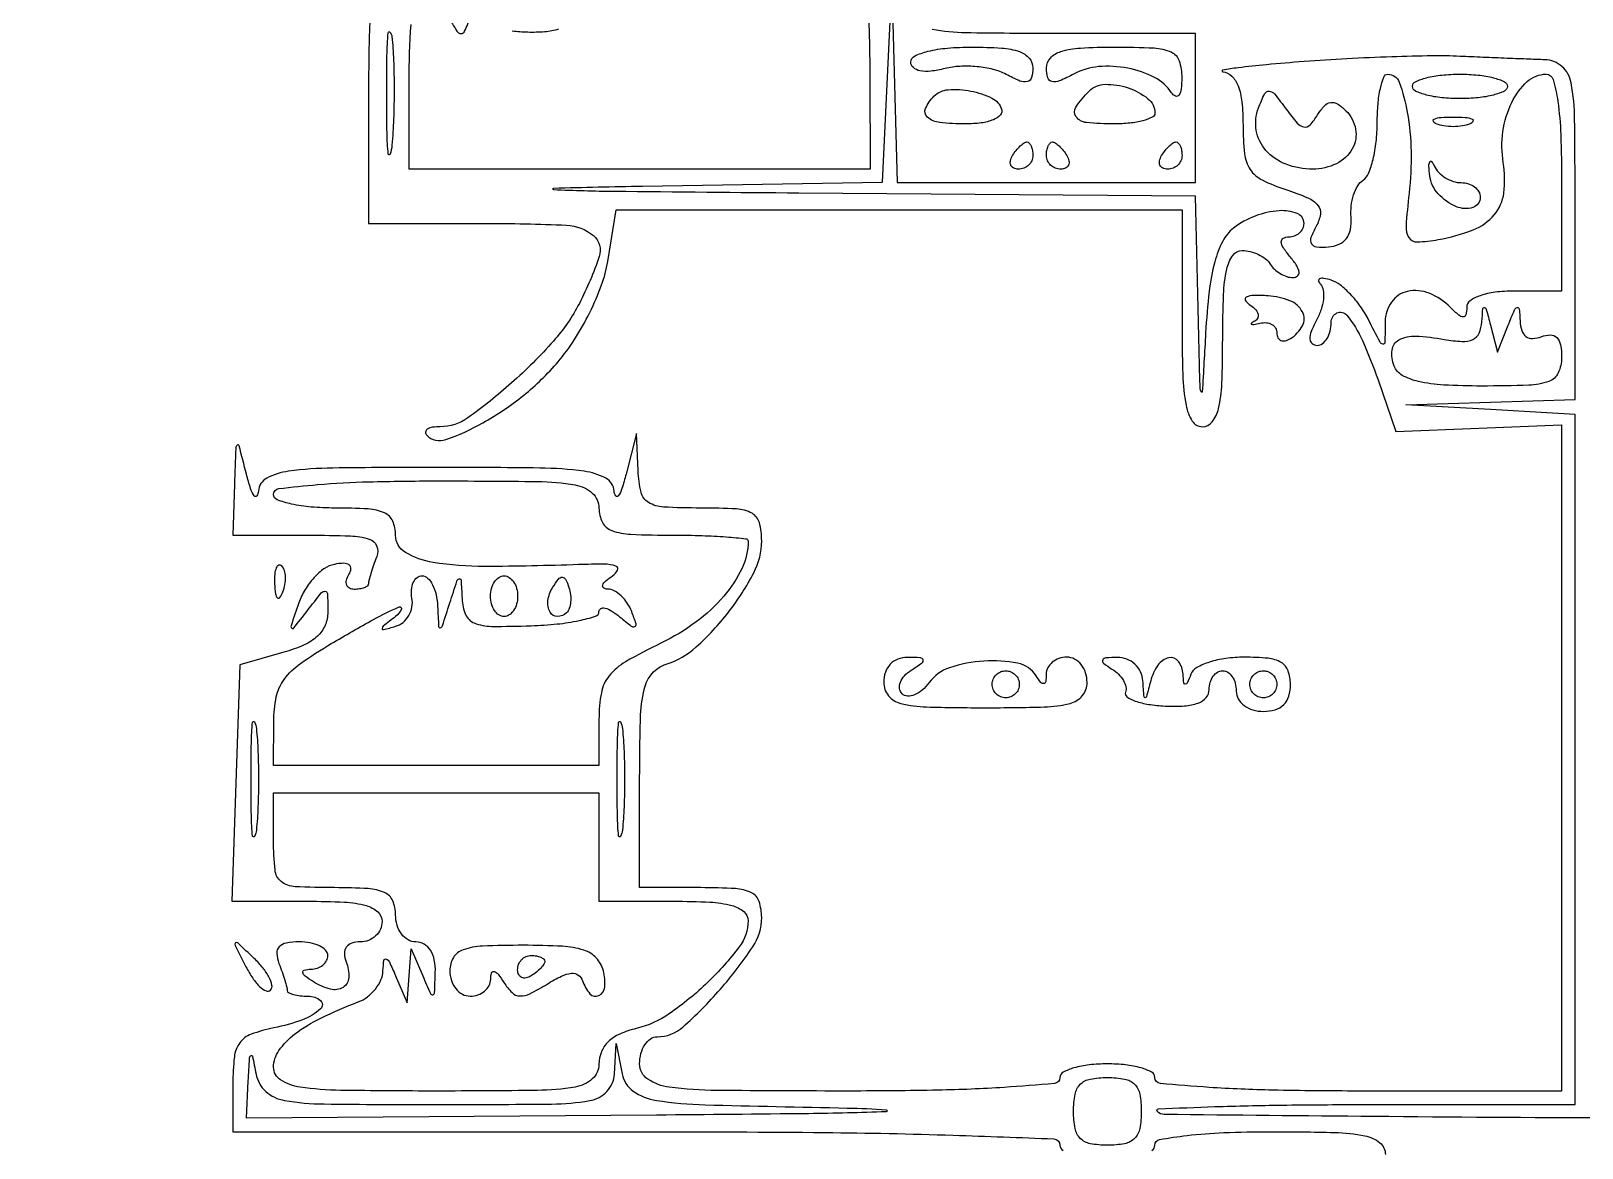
# Model space of a CAD drawing. Extents: x 23 to 255, y 40 to 184.
# Drawn here: x 148.31 to 157.99, y 134.16 to 141.13 of the extents above; entities that cross this region are included whole.
import ezdxf

# ---------------------------------------------------------------- set-up
doc = ezdxf.new("R2010")
doc.units = 0
doc.header["$MEASUREMENT"] = 0

msp = doc.modelspace()

# ---------------------------------------------------------------- linework, layer by layer
for points in [[(207.919475, 175.632891, 0.000007), (191.762556, 175.634099, 0.00002), (173.0434, 175.634494, 0.000013), (151.49745, 175.633531), (95.9364, 175.6296)], [(150.443592, 141.307217, 0.036894), (150.423524, 141.100461, 0.005751), (150.4188, 140.6898), (150.4188, 139.9284), (151.1379, 139.9284, -0.011169), (151.654936, 139.916849, -0.164505), (151.822039, 139.851888, -0.310009), (151.858708, 139.720778, -0.037202), (151.734422, 139.429157, -0.062394), (151.572358, 139.193221, -0.029621), (151.311118, 138.932151, -0.026174), (151.038128, 138.71431, -0.156554), (150.867056, 138.6594, 0.037268), (150.817632, 138.655711, 0.104808), (150.785325, 138.643629, 0.242062), (150.774958, 138.6259, 0.213014), (150.782687, 138.605713, 0.288404), (150.900888, 138.578805, 0.043245), (151.133139, 138.683687, 0.042405), (151.387398, 138.855913, 0.04597), (151.601559, 139.064413, 0.035616), (151.704914, 139.204479, 0.026104), (151.79962, 139.372876, 0.02656), (151.873241, 139.543657, 0.048874), (151.911564, 139.689931), (151.963225, 140.013), (153.729013, 140.013), (155.4948, 140.013), (155.4948, 139.3362, 0.006994), (155.49976, 138.9816, 0.039364), (155.519916, 138.79335, 0.093584), (155.55851, 138.694423, 0.258593), (155.6217, 138.6594, 0.232029), (155.683437, 138.68968, 0.108427), (155.722569, 138.7722, 0.047315), (155.743301, 138.928057, 0.00942), (155.7486, 139.2093, -0.009769), (155.753976, 139.48443, -0.044801), (155.774439, 139.642646, -0.097174), (155.81196, 139.728527, -0.246083), (155.870507, 139.7592, -0.061875), (155.921017, 139.752925, -0.051278), (155.971963, 139.734349, -0.053305), (156.015738, 139.706988, -0.08825), (156.0447, 139.6746, 0.067923), (156.071368, 139.642237, 0.052403), (156.108054, 139.614851, 0.053435), (156.148667, 139.596237, 0.080924), (156.186952, 139.59, 0.167546), (156.215694, 139.599909, 0.26259), (156.225455, 139.623442, 0.113412), (156.211264, 139.662775, 0.030163), (156.1716, 139.7169, -0.024942), (156.127802, 139.775377, -0.128583), (156.114531, 139.813229, -0.300026), (156.126578, 139.835201, -0.122183), (156.161241, 139.8438, 0.087854), (156.197498, 139.85022, 0.094595), (156.228306, 139.868651, 0.100072), (156.248914, 139.896127, 0.111474), (156.2562, 139.9284, 0.311614), (156.213572, 139.990158, 0.108029), (156.100713, 140.006899, 0.074934), (155.952053, 139.974038, 0.070796), (155.816478, 139.898471, 0.113575), (155.748779, 139.817236, 0.052069), (155.699331, 139.687657, 0.036651), (155.664349, 139.503001, 0.014517), (155.642429, 139.245511, -0.000582), (155.621427, 138.877838, -0.837609), (155.613995, 138.876956, -0.067579), (155.60718, 138.919348, -0.000273), (155.595701, 139.39965), (155.5794, 140.0976), (153.10485, 140.116669, -0.000523), (151.953613, 140.126744, -0.008868), (151.574403, 140.137187, -0.9637), (151.574496, 140.148315, -0.002967), (152.128283, 140.160906), (153.626266, 140.186074), (153.655423, 140.797487), (153.68458, 141.4089), (153.70139, 140.79555), (153.7182, 140.1822), (154.6488, 140.1822), (155.5794, 140.1822), (155.5794, 140.6475), (155.5794, 141.1128), (154.6911, 141.1128, -0.003629), (154.146162, 141.116755, -0.043015), (153.936055, 141.13794, -0.152757)], [(153.540033, 141.203726, -0.008148), (153.547169, 140.83785), (153.549, 140.2668), (152.1108, 140.2668), (150.6726, 140.2668), (150.6726, 140.8167, -0.016562), (150.684265, 141.168753, -0.120396)], [(150.916507, 141.21855, 0.010895), (150.970646, 141.126852, 0.259519), (150.995897, 141.1128, 0.295615), (151.01883, 141.127657, 0.013333), (151.056662, 141.21855, -0.085351)], [(151.314873, 141.12873, 0.013336), (151.41285, 141.122614, 0.030894), (151.518192, 141.125363, 0.048675), (151.607033, 141.142001, 0.063232)], [(158.154571, 134.345687, -0.001508), (156.693283, 134.354832, -0.00013), (155.384427, 134.36731, -0.196368), (155.341435, 134.385365, -0.653398), (155.348395, 134.403197, -0.001701), (155.699671, 134.416465, -0.00547), (156.117555, 134.42625, -0.003118), (156.6228, 134.4294), (157.9482, 134.4294), (157.9482, 136.582663), (157.9482, 138.735926), (157.41945, 138.765962), (156.8907, 138.795999), (157.41945, 138.812299), (157.9482, 138.8286), (157.9482, 139.8861, 0.002546), (157.944689, 140.575557, 0.041766), (157.923128, 140.805068, 0.169979), (157.865653, 140.906889, 0.174232), (157.75785, 140.949344, -0.001814), (157.66177, 140.952592, -0.000639), (157.52401, 140.957926, -0.000634), (157.372614, 140.964175, -0.000744), (157.2291, 140.970494, 0.014844), (157.056376, 140.973225, 0.004957), (156.803721, 140.967213, 0.004928), (156.523938, 140.955018, 0.005604), (156.2562, 140.937691, 0.003631), (156.021009, 140.918103, 0.008473), (155.845361, 140.899183, 0.016682), (155.74826, 140.883751, 0.85585), (155.7486, 140.874297, -0.165677), (155.804928, 140.847263, -0.107809), (155.844856, 140.786342, -0.066764), (155.868375, 140.686811, -0.024683), (155.8755, 140.542578, 0.026509), (155.885054, 140.36251, 0.120484), (155.920387, 140.264444, 0.133069), (155.995021, 140.198909, 0.035201), (156.143385, 140.138681, -0.021751), (156.280083, 140.087424, -0.119793), (156.342706, 140.040731, -0.213794), (156.358089, 139.985239, -0.090087), (156.332418, 139.910417, 0.035196), (156.299002, 139.839407, 0.229611), (156.302139, 139.801192, 0.243695), (156.333696, 139.781434, 0.03915), (156.408704, 139.781203, 0.085108), (156.474426, 139.797635, 0.126958), (156.520724, 139.834117, 0.117367), (156.545868, 139.890845, 0.066254), (156.549741, 139.966395, -0.048958), (156.550925, 140.037047, -0.049405), (156.565838, 140.105897, -0.054099), (156.591352, 140.163008, -0.116887), (156.624341, 140.19765, 0.153823), (156.658629, 140.23933, 0.035338), (156.686985, 140.32709, 0.033307), (156.706525, 140.437427, 0.027179), (156.71304, 140.5572, -0.02063), (156.717815, 140.672875, -0.033264), (156.732448, 140.770346, -0.036147), (156.753428, 140.841228, -0.312286), (156.779108, 140.859, -0.316618), (156.850193, 140.808972, -0.041977), (156.900248, 140.621084, -0.039461), (156.924274, 140.37565, -0.033438), (156.911727, 140.115269, 0.011066), (156.892558, 139.909455, 0.159858), (156.910199, 139.839286, 0.269407), (156.961948, 139.812269, 0.033135), (157.093785, 139.827019, 0.047698), (157.312143, 139.888154, 0.125909), (157.443406, 139.981628, 0.145052), (157.502954, 140.117374, 0.071666), (157.499574, 140.307337, -0.074754), (157.49732, 140.500919, -0.078676), (157.552565, 140.682979, -0.094294), (157.649382, 140.813102, -0.187939), (157.767177, 140.859, -0.336067), (157.810628, 140.826077, -0.033123), (157.839437, 140.689397, -0.02613), (157.858063, 140.481299, -0.009255), (157.8636, 140.1822), (157.8636, 139.5054), (157.5675, 139.5054, 0.029164), (157.448696, 139.498465, 0.05347), (157.354238, 139.476999, 0.075486), (157.292029, 139.444534, 0.239193), (157.2714, 139.40388, -0.051663), (157.266644, 139.357976, -0.354955), (157.25025, 139.34466, -0.180052), (157.222448, 139.355007, -0.018208), (157.16988, 139.40388, 0.099643), (157.037905, 139.491628, 0.151866), (156.90187, 139.503453, 0.186841), (156.802012, 139.437437, 0.153868), (156.762553, 139.31505, -0.004379), (156.760562, 139.185034, -0.447385), (156.748275, 139.174571, -0.242907), (156.730303, 139.1872, -0.002465), (156.656803, 139.329519, 0.036957), (156.607449, 139.410806, 0.034734), (156.545721, 139.48575, 0.036661), (156.481457, 139.544321, 0.091416), (156.4254, 139.573751, 0.029569), (156.380043, 139.584948, 0.138538), (156.353541, 139.582491, 0.388635), (156.346999, 139.569344, 0.117957), (156.358973, 139.548159, -0.155154), (156.376106, 139.511902, -0.060403), (156.376832, 139.455814, -0.052178), (156.362745, 139.390365, -0.043813), (156.334847, 139.325077, 0.026622), (156.301498, 139.253901, 0.101285), (156.292611, 139.205895, 0.220658), (156.306051, 139.178298, 0.172496), (156.337823, 139.167, 0.161138), (156.371228, 139.178052, 0.096492), (156.399674, 139.209247, 0.077981), (156.418889, 139.255817, 0.058985), (156.4254, 139.31082, -0.287238), (156.461784, 139.368928, -0.348196), (156.5227, 139.355423, -0.064807), (156.620138, 139.197584, -0.023129), (156.717895, 138.950955), (156.828535, 138.629125), (157.346067, 138.650247), (157.8636, 138.671368), (157.8636, 136.592684), (157.8636, 134.514), (156.5946, 134.514, -0.004994), (156.062221, 134.519317, -0.011649), (155.664, 134.53656, -0.006567), (155.360007, 134.56084, -0.387276), (155.3256, 134.5986, 0.277684), (155.305965, 134.63123, 0.052312), (155.238621, 134.658349, 0.042582), (155.142958, 134.677063, 0.027026), (155.0295, 134.6832, 0.027026), (154.916042, 134.677063, 0.042582), (154.820379, 134.658349, 0.052312), (154.753035, 134.63123, 0.277684), (154.7334, 134.5986, -0.388296), (154.698762, 134.560722, -0.006216), (154.384425, 134.536515, -0.011297), (153.973197, 134.519302, -0.00481), (153.4221, 134.514, -0.00213), (152.592774, 134.517532, -0.02996), (152.295863, 134.537879, -0.116079), (152.161369, 134.588418, -0.250083), (152.1108, 134.6832, -0.06335), (152.119029, 134.747892, -0.081344), (152.143202, 134.802697, -0.09839), (152.179038, 134.839369, -0.151334), (152.221104, 134.8524, 0.184045), (152.380111, 134.912981, 0.031021), (152.6133, 135.148353, 0.0323), (152.816568, 135.413453, 0.148468), (152.8722, 135.596678, 0.081106), (152.855868, 135.696699, 0.200611), (152.807836, 135.751499, 0.100793), (152.708932, 135.7772, 0.013334), (152.4915, 135.783), (152.1108, 135.783), (152.1108, 136.454099, -0.006646), (152.115919, 136.839231, -0.049601), (152.138821, 137.020458, -0.120965), (152.188596, 137.119529, -0.140188), (152.276284, 137.177721, 0.107331), (152.464411, 137.285729, 0.044168), (152.66535, 137.502508, 0.044045), (152.823286, 137.748268, 0.121379), (152.8722, 137.946791, 0.063607), (152.857633, 138.060833, 0.208635), (152.811775, 138.119261, 0.111113), (152.71602, 138.146035, 0.012835), (152.4915, 138.1518, -0.012976), (152.260379, 138.157799, -0.121891), (152.165979, 138.186431, -0.203343), (152.119337, 138.250065, -0.047109), (152.100791, 138.38445), (152.090781, 138.6171), (152.0262, 138.3633, -0.014768), (152.000521, 138.273559, -0.076667), (151.977649, 138.227543, -0.526251), (151.961772, 138.22774, -0.131264), (151.951609, 138.25755, 0.259216), (151.8997, 138.337692, 0.089271), (151.763541, 138.38141, 0.02999), (151.487496, 138.401502, 0.003173), (150.8418, 138.4056, 0.003173), (150.196104, 138.401502, 0.02999), (149.920059, 138.38141, 0.089271), (149.7839, 138.337692, 0.259216), (149.731991, 138.25755, -0.131264), (149.721828, 138.22774, -0.526251), (149.705951, 138.227543, -0.076667), (149.683079, 138.273559, -0.014768), (149.6574, 138.3633, 0.001806), (149.611498, 138.541003, 0.552575), (149.599737, 138.544703, 0.210625), (149.590379, 138.525366, 0.001006), (149.582809, 138.29985), (149.5728, 137.9826), (150.047151, 137.9826, -0.008661), (150.305811, 137.978119, -0.068043), (150.423971, 137.957773, -0.224458), (150.469658, 137.915382, -0.189111), (150.470151, 137.848781, 0.008099), (150.450489, 137.794951, 0.009838), (150.433884, 137.743878, 0.008575), (150.421548, 137.700571, 0.065182), (150.4188, 137.679581, -0.228512), (150.412265, 137.666029, -0.074153), (150.392482, 137.654593, -0.056473), (150.363517, 137.646786, -0.037631), (150.329207, 137.6442, -0.123575), (150.299716, 137.651602, -0.188176), (150.282768, 137.67144, -0.149868), (150.281642, 137.701459, -0.073512), (150.296926, 137.736933, 0.109215), (150.309383, 137.772599, 0.277144), (150.298569, 137.796666, 0.160506), (150.2641, 137.806933, 0.041492), (150.205717, 137.800383, 0.1049), (150.143509, 137.77381, 0.053613), (150.079373, 137.717574, 0.049882), (150.023123, 137.642673, 0.053049), (149.984171, 137.5596, 0.001922), (149.93579, 137.417707, 0.302641), (149.939956, 137.402234, 0.429637), (149.953074, 137.403438, 0.002418), (150.038074, 137.51232, -0.004701), (150.124495, 137.621987, -0.2458), (150.148406, 137.632434, -0.384453), (150.163148, 137.617128, -0.008143), (150.165, 137.503408, -0.099601), (150.148212, 137.419967, -0.108494), (150.100655, 137.35239, -0.081382), (150.016766, 137.297547, -0.034522), (149.89005, 137.251638), (149.6151, 137.172999), (149.590656, 136.4357), (149.566213, 135.6984), (150.034806, 135.6984, -0.011988), (150.269177, 135.69278, -0.054182), (150.404151, 135.671522, -0.117943), (150.476462, 135.632087, -0.212287), (150.5034, 135.5715, -0.106303), (150.492988, 135.523082, -0.099375), (150.463464, 135.481877, -0.096079), (150.419347, 135.454254, -0.09222), (150.367449, 135.4446, 0.078074), (150.314043, 135.43621, 0.161658), (150.280369, 135.411544, 0.165315), (150.268579, 135.372087, 0.082466), (150.279154, 135.320409, -0.100968), (150.295587, 135.221813, -0.250331), (150.259914, 135.160463, -0.20699), (150.181446, 135.148979, -0.075431), (150.076361, 135.195087, -0.019534), (150.023681, 135.231368, -0.180775), (150.008976, 135.254263, -0.409565), (150.018396, 135.269149, -0.054277), (150.05925, 135.274105, 0.07833), (150.099647, 135.28098, 0.089546), (150.133936, 135.299871, 0.099425), (150.156869, 135.327633, 0.123684), (150.165, 135.36, 0.199288), (150.151584, 135.392323, 0.085412), (150.112639, 135.419749, 0.065407), (150.054978, 135.438378, 0.0455), (149.986749, 135.4446, 0.043546), (149.906048, 135.437558, 0.16083), (149.861575, 135.413665, 0.207384), (149.84653, 135.372437, 0.076984), (149.859849, 135.310781, -0.008099), (149.879511, 135.256951, -0.009838), (149.896116, 135.205878, -0.008575), (149.908452, 135.162571, -0.065182), (149.9112, 135.141581, 0.286467), (149.919732, 135.127911, 0.04822), (149.949944, 135.116593, 0.0402), (149.992551, 135.108764, 0.025348), (150.043093, 135.1062, -0.175502), (150.118854, 135.078762, -0.452773), (150.12016, 135.027652, -0.09869), (150.006258, 134.95793, -0.038807), (149.82836, 134.907742, 0.037089), (149.686742, 134.868313, 0.149475), (149.6157, 134.81515, 0.132149), (149.581767, 134.72736, 0.02652), (149.5728, 134.558415), (149.5728, 134.2602), (152.1531, 134.2602, -0.002276), (153.266057, 134.255134, -0.005918), (154.067175, 134.238357, -0.001868), (154.695153, 134.215418, -0.402474), (154.7334, 134.1756, 0.277684), (154.753035, 134.14297, 0.052312)], [(155.305965, 134.14297, 0.277684), (155.3256, 134.1756, -0.362465), (155.355074, 134.210916, -0.015687), (155.526525, 134.236562, -0.019442), (155.75546, 134.254508, -0.009838), (156.0447, 134.2602, -0.005733), (156.446973, 134.255588, -0.043198), (156.635913, 134.234859, -0.122144), (156.728749, 134.191301, -0.225987), (156.7638, 134.11771, 0.098137)]]:
    msp.add_lwpolyline(points, format="xyb")
for points in [[(150.565454, 140.417086, -0.057523), (150.553446, 140.359187, -0.807686), (150.542341, 140.360385, -0.022011), (150.534502, 140.489744, -0.003921), (150.532402, 140.7321, -0.004138), (150.534213, 140.975171, -0.018464), (150.541716, 141.117555, -0.661512), (150.553038, 141.121211, -0.153636), (150.564895, 141.093886, -0.016947), (150.57527, 140.94728, -0.008983), (150.578693, 140.765133, -0.00893), (150.575514, 140.578537, -0.013671)], [(154.5642, 140.898323, -0.066995), (154.556033, 140.837642, -0.27335), (154.530374, 140.812784, -0.159913), (154.483762, 140.816579, -0.023256), (154.396736, 140.858071, 0.062966), (154.317129, 140.888548, 0.036343), (154.215826, 140.905647, 0.035738), (154.109955, 140.908094, 0.049433), (154.016036, 140.894176, -0.032112), (153.927074, 140.877831, -0.076166), (153.859974, 140.88015, -0.13127), (153.818635, 140.899997, -0.218932), (153.8028, 140.934429, -0.289563), (153.826678, 140.972203, -0.050512), (153.909816, 141.00184, -0.039374), (154.031321, 141.021798, -0.021026), (154.1835, 141.0282, -0.016402), (154.369644, 141.022092, -0.065888), (154.481054, 140.999835, -0.132448), (154.541444, 140.959213, -0.180756)], [(155.493505, 140.83785, -0.026664), (155.489231, 140.766857, -0.11819), (155.475039, 140.727822, -0.361975), (155.454329, 140.721593, -0.147517), (155.430055, 140.741848, 0.128088), (155.323098, 140.838237, 0.071596), (155.156618, 140.896332, 0.069551), (154.97452, 140.90616, 0.101961), (154.821196, 140.86071, -0.021463), (154.730472, 140.817056, -0.156349), (154.682999, 140.812514, -0.278833), (154.657062, 140.837101, -0.06717), (154.6488, 140.898323, -0.192239), (154.673447, 140.960061, -0.129011), (154.738834, 141.000556, -0.060727), (154.861094, 141.022374, -0.013823), (155.0718, 141.0282, -0.010765), (155.320441, 141.022846, -0.095525), (155.426586, 140.997597, -0.20889), (155.476909, 140.941921, -0.082658)], [(157.5252, 140.78286, -0.292165), (157.506384, 140.753408, -0.045555), (157.438221, 140.729086, -0.038664), (157.342573, 140.712234, -0.024282), (157.2291, 140.70672, -0.024282), (157.115627, 140.712234, -0.038664), (157.019979, 140.729086, -0.045555), (156.951816, 140.753408, -0.292165), (156.933, 140.78286, -0.292165), (156.951816, 140.812312, -0.045555), (157.019979, 140.836634, -0.038664), (157.115627, 140.853486, -0.024282), (157.2291, 140.859, -0.024282), (157.342573, 140.853486, -0.038664), (157.438221, 140.836634, -0.045555), (157.506384, 140.812312, -0.292165)], [(154.369573, 140.64045, -0.276669), (154.361508, 140.60476, -0.106269), (154.317769, 140.57503, -0.064178), (154.242199, 140.555165, -0.032229), (154.14355, 140.5488, -0.026545), (153.983067, 140.557326, -0.155195), (153.906647, 140.590913, -0.328505), (153.894831, 140.645285, -0.091397), (153.947369, 140.721569, -0.1803), (154.036377, 140.762243, -0.065514), (154.177138, 140.753931, -0.066138), (154.308939, 140.709975, -0.202508)], [(155.3256, 140.616323, -0.287591), (155.309238, 140.59023, -0.047695), (155.251046, 140.568635, -0.039897), (155.169059, 140.553692, -0.025136), (155.0718, 140.5488, -0.023628), (154.898841, 140.556978, -0.209072), (154.833559, 140.593212, -0.324099), (154.832058, 140.653083, -0.045937), (154.91556, 140.75352, -0.194015), (155.014989, 140.795808, -0.085645), (155.15865, 140.7738, -0.088713), (155.282546, 140.70614, -0.227294)], [(156.340618, 140.604905, -0.046879), (156.383666, 140.661855, -0.172101), (156.422957, 140.682761, -0.18196), (156.465198, 140.673675, -0.053439), (156.517711, 140.631329, -0.152983), (156.578119, 140.5158, -0.174992), (156.557328, 140.393439, -0.152249), (156.458373, 140.300541, -0.113397), (156.311514, 140.2668, -0.089673), (156.144372, 140.297019, -0.122264), (156.018586, 140.383269, -0.140114), (155.958408, 140.508483, -0.134807), (155.972246, 140.648646, -0.021222), (156.010294, 140.736464, -0.303049), (156.038288, 140.752905, -0.212129), (156.071863, 140.735614, -0.011453), (156.146246, 140.638631, 0.020672), (156.213882, 140.553734, 0.17293), (156.255949, 140.529967, 0.256511), (156.293959, 140.543003, 0.046192)], [(157.29255, 140.549171, -0.057986), (157.244327, 140.535945, -0.037979), (157.1868, 140.531569, -0.037979), (157.129273, 140.535945, -0.057986), (157.08105, 140.549171, -0.174857), (157.063336, 140.565015, -0.447206), (157.068492, 140.579307, -0.078554), (157.111384, 140.589203, -0.017491), (157.1868, 140.591842, -0.017491), (157.262216, 140.589203, -0.078554), (157.305108, 140.579307, -0.447206), (157.310264, 140.565015, -0.174857)], [(154.5642, 140.3514, -0.105053), (154.557342, 140.31912, -0.099167), (154.537882, 140.291651, -0.09642), (154.508807, 140.27324, -0.093332), (154.474607, 140.2668, -0.108972), (154.444579, 140.273423, -0.182303), (154.426691, 140.291651, -0.161196), (154.424059, 140.319074, -0.082592), (154.4373, 140.3514, -0.029505), (154.460057, 140.383783, -0.035638), (154.485186, 140.411149, -0.038439), (154.509065, 140.430455, -0.151918), (154.526893, 140.436, -0.210953), (154.541159, 140.429701, -0.081139), (154.553241, 140.411149, -0.061769), (154.561464, 140.383789, -0.042167)], [(154.7757, 140.3514, -0.082592), (154.788941, 140.319074, -0.161196), (154.786309, 140.291651, -0.182303), (154.768421, 140.273423, -0.108972), (154.738393, 140.2668, -0.093332), (154.704193, 140.27324, -0.09642), (154.675118, 140.291651, -0.099167), (154.655658, 140.31912, -0.105053), (154.6488, 140.3514, -0.042167), (154.651536, 140.383789, -0.061769), (154.659759, 140.411149, -0.081139), (154.671841, 140.429701, -0.210953), (154.686107, 140.436, -0.151918), (154.703935, 140.430455, -0.038439), (154.727814, 140.411149, -0.035638), (154.752943, 140.383783, -0.029505)], [(155.4948, 140.3514, -0.105053), (155.487942, 140.31912, -0.099167), (155.468482, 140.291651, -0.09642), (155.439407, 140.27324, -0.093332), (155.405207, 140.2668, -0.108972), (155.375179, 140.273423, -0.182303), (155.357291, 140.291651, -0.161196), (155.354659, 140.319074, -0.082592), (155.3679, 140.3514, -0.029505), (155.390657, 140.383783, -0.035638), (155.415786, 140.411149, -0.038439), (155.439665, 140.430455, -0.151918), (155.457493, 140.436, -0.210953), (155.471759, 140.429701, -0.081139), (155.483841, 140.411149, -0.061769), (155.492064, 140.383789, -0.042167)], [(157.23615, 140.1822, -0.074159), (157.281944, 140.17537, -0.088298), (157.320794, 140.155527, -0.100632), (157.346765, 140.126025, -0.131054), (157.356, 140.091397, -0.327653), (157.308982, 140.027349, -0.178596), (157.206542, 140.032392, -0.108186), (157.092509, 140.113489, -0.154987), (157.041213, 140.225472, -0.015661), (157.035762, 140.28541, -0.118137), (157.040702, 140.313219, -0.562243), (157.051889, 140.314743, -0.0643), (157.068442, 140.28795, 0.083979), (157.095667, 140.247511, 0.062104), (157.137448, 140.213264, 0.061619), (157.186756, 140.190081, 0.079271)], [(155.914404, 139.422899, -0.056905), (155.950171, 139.394722, -0.119405), (155.968622, 139.364772, -0.184458), (155.967282, 139.338166, -0.168717), (155.948523, 139.318006, 0.034641), (155.927199, 139.304747, 0.592872), (155.928014, 139.298265, 0.142001), (155.94321, 139.296844, 0.012561), (155.98125, 139.30511, -0.079073), (156.021648, 139.308402, -0.112422), (156.055936, 139.297779, -0.13149), (156.078677, 139.275019, -0.131628), (156.087, 139.243952, 0.113538), (156.093665, 139.214978, 0.184509), (156.111851, 139.197911, 0.157566), (156.139261, 139.195819, 0.079467), (156.1716, 139.2093, 0.134025), (156.24605, 139.289096, 0.246656), (156.246106, 139.375613, 0.179108), (156.168185, 139.445813, 0.080413), (156.031672, 139.476108, 0.01771), (155.941878, 139.478127, 0.103626), (155.896037, 139.467903, 0.440445), (155.88973, 139.448552, 0.1263)], [(157.530657, 139.2939, -0.006094), (157.569276, 139.387717, -0.216719), (157.586245, 139.40325, -0.48154), (157.598784, 139.394979, -0.012319), (157.603854, 139.317705, 0.070072), (157.614604, 139.258892, 0.15648), (157.641135, 139.222592, 0.167584), (157.682393, 139.209959, 0.083052), (157.7367, 139.221006, -0.089917), (157.793533, 139.231763, -0.20361), (157.833171, 139.215283, -0.150258), (157.856574, 139.169972, -0.044649), (157.8636, 139.091451, -0.110444), (157.842097, 138.99529, -0.19944), (157.783296, 138.941912, -0.077591), (157.658678, 138.918139, -0.008409), (157.365051, 138.9132, -0.013485), (157.127536, 138.919607, -0.042434), (156.969759, 138.94164, -0.069377), (156.869262, 138.979709, -0.177777), (156.818846, 139.037391, -0.118229), (156.805628, 139.137683, -0.248804), (156.848217, 139.201013, -0.135401), (156.953239, 139.224707, -0.033041), (157.131246, 139.204447, 0.031251), (157.24272, 139.191355, 0.122923), (157.310133, 139.204334, 0.182189), (157.348738, 139.243707, 0.087641), (157.365814, 139.313395, -0.006235), (157.372339, 139.396955, -0.491912), (157.382037, 139.403118, -0.242944), (157.393647, 139.390552, -0.003866), (157.419517, 139.2939), (157.463407, 139.1247)], [(151.857, 138.1518, 0.118451), (151.878428, 138.062619, 0.189837), (151.936313, 138.011441, 0.077556), (152.056644, 137.987803, 0.009792), (152.3223, 137.9826, -0.007415), (152.500709, 137.979954, -0.012313), (152.650918, 137.971792, -0.005946), (152.774291, 137.960559, -0.384445), (152.7876, 137.945807, -0.111255), (152.749528, 137.776824, -0.065946), (152.636699, 137.602677, -0.057422), (152.462868, 137.440906, -0.046012), (152.243783, 137.308745, 0.017227), (152.023308, 137.192476, 0.092382), (151.920224, 137.104945, 0.126738), (151.871907, 136.999716, 0.044607), (151.857, 136.832953), (151.857, 136.5444), (150.8418, 136.5444), (149.8266, 136.5444), (149.827252, 136.81935, -0.051812), (149.843599, 136.973139, -0.107176), (149.892953, 137.082779, -0.08037), (149.993617, 137.181153, -0.020248), (150.186802, 137.3058, -0.006129), (150.449961, 137.456566, -0.027232), (150.610108, 137.534629, -0.686028), (150.624129, 137.520091, -0.12071), (150.588, 137.475, 0.003495), (150.510585, 137.414667, 0.229345), (150.5034, 137.399827, 0.490645), (150.512027, 137.393152, 0.006339), (150.588, 137.413886, 0.102842), (150.634553, 137.438363, 0.089099), (150.670321, 137.480482, 0.08657), (150.689922, 137.533586, 0.089617), (150.690041, 137.589527, -0.060623), (150.68708, 137.642802, -0.090726), (150.698426, 137.687888, -0.11903), (150.721849, 137.717795, -0.168935), (150.753491, 137.7288, -0.197761), (150.78789, 137.714641, -0.080075), (150.818337, 137.672885, -0.062366), (150.840509, 137.611309, -0.044228), (150.850233, 137.53845, 0.003158), (150.856643, 137.41186, 0.47836), (150.866982, 137.404455, 0.25058), (150.880099, 137.41697, 0.001977), (150.9264, 137.5596, -0.002489), (150.970865, 137.696098, -0.231617), (150.985075, 137.710604, -0.497966), (150.996209, 137.703253, -0.004385), (151.002567, 137.586585, 0.087378), (151.024833, 137.487005, 0.203324), (151.078387, 137.43452, 0.092014), (151.186542, 137.413649, 0.010712), (151.434, 137.417189, 0.016426), (151.596145, 137.428326, 0.026564), (151.732744, 137.449605, 0.024746), (151.835203, 137.476548, 0.327005), (151.857, 137.506313, -0.289028), (151.86853, 137.524593, -0.175654), (151.894846, 137.527169, -0.078287), (151.936327, 137.509317, -0.032524), (151.985837, 137.473393, 0.008807), (152.058569, 137.415162, 0.27071), (152.080716, 137.412295, 0.389672), (152.088408, 137.429171, 0.012731), (152.061385, 137.505334, 0.055919), (152.033814, 137.558537, 0.057412), (151.995346, 137.603789, 0.063536), (151.95233, 137.634801, 0.121683), (151.911399, 137.645495, -0.142694), (151.886145, 137.653221, -0.347545), (151.880382, 137.670524, -0.130473), (151.898824, 137.697081, -0.032552), (151.9416, 137.728881, 0.134364), (151.973408, 137.76446, 0.456696), (151.962943, 137.7896, 0.079131), (151.890358, 137.801432, 0.009859), (151.7301, 137.798857, -0.007959), (151.145294, 137.78724, -0.040888), (150.822206, 137.812422, -0.094062), (150.649363, 137.874945, -0.264988), (150.588, 137.9826, 0.102588), (150.569834, 138.070205, 0.188085), (150.519263, 138.12125, 0.090841), (150.417058, 138.145941, 0.013964), (150.2073, 138.1518, -0.020945), (150.061386, 138.157915, -0.033738), (149.938431, 138.176651, -0.036969), (149.849191, 138.203532, -0.31052), (149.8266, 138.2364, -0.379241), (149.85928, 138.27329, -0.00943), (150.10155, 138.298088, -0.014311), (150.421698, 138.315559, -0.006475), (150.8418, 138.321, -0.002988), (151.473539, 138.317225, -0.038318), (151.70895, 138.296325, -0.142907), (151.815509, 138.244977, -0.212584)], [(149.833279, 137.67945, 0.018894), (149.838274, 137.616311, 0.168741), (149.85023, 137.591628, 0.470617), (149.865648, 137.593087, 0.054073), (149.884391, 137.628337, 0.051402), (149.897592, 137.674603, 0.05415), (149.900758, 137.721772, 0.060344), (149.894061, 137.762829, 0.126455), (149.877713, 137.790487, 0.296942), (149.859197, 137.794397, 0.208169), (149.843576, 137.778954, 0.077125), (149.834209, 137.738347, 0.028489)], [(151.3494, 137.6019, -0.064853), (151.343081, 137.553386, -0.082425), (151.324549, 137.512277, -0.098894), (151.297063, 137.484777, -0.148195), (151.2648, 137.475, -0.148195), (151.232537, 137.484777, -0.098894), (151.205051, 137.512277, -0.082425), (151.186519, 137.553386, -0.064853), (151.1802, 137.6019, -0.064853), (151.186519, 137.650414, -0.082425), (151.205051, 137.691523, -0.098894), (151.232537, 137.719023, -0.148195), (151.2648, 137.7288, -0.148195), (151.297063, 137.719023, -0.098894), (151.324549, 137.691523, -0.082425), (151.343081, 137.650414, -0.064853)], [(151.654313, 137.497913, -0.198339), (151.59822, 137.474606, -0.274516), (151.552406, 137.501672, -0.160291), (151.538889, 137.574523, -0.105175), (151.567918, 137.655555, -0.024362), (151.604291, 137.708461, -0.233206), (151.628101, 137.720304, -0.286646), (151.648563, 137.707619, -0.033951), (151.669801, 137.655896, -0.052621), (151.679632, 137.611224, -0.052345), (151.679946, 137.565404, -0.057227), (151.671304, 137.525264, -0.115259)], [(153.6336, 137.063536, 0.173723), (153.663308, 136.980614, 0.161179), (153.739866, 136.932278, 0.054668), (153.901186, 136.910477, 0.006275), (154.2681, 136.905873, 0.006275), (154.635014, 136.910477, 0.054668), (154.796334, 136.932278, 0.161179), (154.872892, 136.980614, 0.173723), (154.9026, 137.063536, 0.07901), (154.893023, 137.123763, 0.09083), (154.865323, 137.174886, 0.100775), (154.824098, 137.209065, 0.123457), (154.7757, 137.2212, 0.081749), (154.727134, 137.213206, 0.09112), (154.685696, 137.190136, 0.099323), (154.657747, 137.155788, 0.118755), (154.647505, 137.11545, -0.029347), (154.644198, 137.068903, -0.332595), (154.632085, 137.056456, -0.271259), (154.614117, 137.063486, -0.023048), (154.584055, 137.105416, 0.203013), (154.469182, 137.183044, 0.0645), (154.258615, 137.196725, 0.06339), (154.044745, 137.155471, 0.156833), (153.917061, 137.062708, -0.054519), (153.873619, 137.015161, -0.082792), (153.826184, 136.985661, -0.111758), (153.782469, 136.978222, -0.184906), (153.748717, 136.993283, -0.16362), (153.732777, 137.025373, -0.126842), (153.737308, 137.064369, -0.096837), (153.762691, 137.104759, -0.063267), (153.80525, 137.139904, 0.012468), (153.872358, 137.184725, 0.321396), (153.879157, 137.204251, 0.316514), (153.862838, 137.217203, 0.012258), (153.78165, 137.219905, 0.094032), (153.721919, 137.209112, 0.112076), (153.674437, 137.177354, 0.107951), (153.644121, 137.127124, 0.08217)], [(154.4796, 137.052, -0.099038), (154.473141, 137.019713, -0.097945), (154.454749, 136.992251, -0.097945), (154.427287, 136.973859, -0.099038), (154.395, 136.9674, -0.099038), (154.362713, 136.973859, -0.097945), (154.335251, 136.992251, -0.097945), (154.316859, 137.019713, -0.099038), (154.3104, 137.052, -0.099038), (154.316859, 137.084287, -0.097945), (154.335251, 137.111749, -0.097945), (154.362713, 137.130141, -0.099038), (154.395, 137.1366, -0.099038), (154.427287, 137.130141, -0.097945), (154.454749, 137.111749, -0.097945), (154.473141, 137.084287, -0.099038)], [(155.057876, 137.146996, -0.054195), (155.098977, 137.114216, -0.064747), (155.129329, 137.075104, -0.076329), (155.144909, 137.035901, -0.150798), (155.142476, 137.002819, 0.347387), (155.151263, 136.973996, 0.067395), (155.203202, 136.947509, 0.046228), (155.285635, 136.926933, 0.025499), (155.38905, 136.916427, 0.027812), (155.510988, 136.917081, 0.074641), (155.595647, 136.935123, 0.125234), (155.645435, 136.969784, 0.180284), (155.664, 137.0196, -0.070616), (155.670347, 137.064314, -0.086225), (155.688851, 137.102231, -0.100225), (155.716339, 137.127581, -0.137147), (155.7486, 137.1366, -0.148195), (155.780863, 137.126823, -0.098894), (155.808349, 137.099323, -0.082425), (155.826881, 137.058214, -0.064853), (155.8332, 137.0097, 0.130775), (155.846161, 136.960991, 0.10214), (155.88255, 136.919812, 0.08892), (155.937308, 136.892264, 0.072314), (156.0024, 136.8828, 0.072254), (156.076269, 136.893531, 0.124864), (156.1293, 136.9251, 0.124864), (156.160869, 136.978131, 0.072254), (156.1716, 137.052, 0.0866), (156.156857, 137.136481, 0.175693), (156.114319, 137.18767, 0.10922), (156.032302, 137.214124, 0.023613), (155.88255, 137.2212, 0.034139), (155.768773, 137.213422, 0.043052), (155.665874, 137.190136, 0.048881), (155.586913, 137.156165, 0.172505), (155.550829, 137.11545, -0.009076), (155.527118, 137.05963, -0.295955), (155.515356, 137.052, -0.382689), (155.506242, 137.060173, -0.011437), (155.501479, 137.11545, 0.144034), (155.472639, 137.194661, 0.29346), (155.413279, 137.217318, 0.191629), (155.344808, 137.171974, 0.088124), (155.299317, 137.07315, -0.001923), (155.272904, 136.973645, -0.339035), (155.264753, 136.9674, -0.392517), (155.257819, 136.973835, -0.002113), (155.250814, 137.07315, 0.097254), (155.2358, 137.129567, 0.092226), (155.200393, 137.17733, 0.092315), (155.150212, 137.20913, 0.097678), (155.09295, 137.219905, 0.016213), (155.019771, 137.21689, 0.268381), (155.000362, 137.203668, 0.355149), (155.005086, 137.183857, 0.022307)], [(156.087, 137.052, -0.099038), (156.080541, 137.019713, -0.097945), (156.062149, 136.992251, -0.097945), (156.034687, 136.973859, -0.099038), (156.0024, 136.9674, -0.099038), (155.970113, 136.973859, -0.097945), (155.942651, 136.992251, -0.097945), (155.924259, 137.019713, -0.099038), (155.9178, 137.052, -0.099038), (155.924259, 137.084287, -0.097945), (155.942651, 137.111749, -0.097945), (155.970113, 137.130141, -0.099038), (156.0024, 137.1366, -0.099038), (156.034687, 137.130141, -0.097945), (156.062149, 137.111749, -0.097945), (156.080541, 137.084287, -0.099038)], [(149.719028, 136.14255, -0.095407), (149.70694, 136.102691, -0.741699), (149.695591, 136.104877, -0.021699), (149.687826, 136.232361, -0.00436), (149.685843, 136.4598, -0.00436), (149.687826, 136.687239, -0.021699), (149.695591, 136.814723, -0.741699), (149.70694, 136.816909, -0.095407), (149.719028, 136.77705, -0.016375), (149.72937, 136.63261, -0.009683), (149.732717, 136.4598, -0.009683), (149.72937, 136.28699, -0.016375)], [(152.003228, 136.14255, -0.095407), (151.99114, 136.102691, -0.741699), (151.979791, 136.104877, -0.021699), (151.972026, 136.232361, -0.00436), (151.970043, 136.4598, -0.00436), (151.972026, 136.687239, -0.021699), (151.979791, 136.814723, -0.741699), (151.99114, 136.816909, -0.095407), (152.003228, 136.77705, -0.016375), (152.01357, 136.63261, -0.009683), (152.016917, 136.4598, -0.009683), (152.01357, 136.28699, -0.016375)], [(151.857, 136.0368), (151.857, 135.6984), (152.3223, 135.6984, -0.012547), (152.549514, 135.692697, -0.051443), (152.685572, 135.671719, -0.106651), (152.760327, 135.633908, -0.226251), (152.7876, 135.576721, -0.164563), (152.732279, 135.413189, -0.037914), (152.535816, 135.192859, -0.039584), (152.297772, 134.997318, -0.094305), (152.08965, 134.904251, 0.045715), (151.986742, 134.869712, 0.087292), (151.914461, 134.821387, 0.106374), (151.871954, 134.758634, 0.096152), (151.857, 134.681588, -0.216043), (151.815252, 134.589479, -0.139928), (151.70773, 134.538641, -0.037902), (151.47103, 134.517797, -0.003017), (150.8418, 134.514, -0.003411), (150.244212, 134.518077, -0.033067), (149.99172, 134.538257, -0.104564), (149.870825, 134.582968, -0.257524), (149.8266, 134.663139, -0.15629), (149.859753, 134.766611, -0.07381), (149.95817, 134.868616, -0.051255), (150.121624, 134.969625, -0.022593), (150.35535, 135.070081, 0.073116), (150.412398, 135.101746, 0.06189), (150.461657, 135.150118, 0.064018), (150.496056, 135.207117, 0.093301), (150.509346, 135.264117, -0.02201), (150.515041, 135.329398, -0.487809), (150.529303, 135.337794, -0.190764), (150.549208, 135.319153, -0.00883), (150.588, 135.2331), (150.660708, 135.0639), (150.6726, 135.2331), (150.684492, 135.4023), (150.7572, 135.2331, 0.003751), (150.805985, 135.12188, 0.368608), (150.820415, 135.115022, 0.326773), (150.831065, 135.128288, 0.003386), (150.835854, 135.25425, 0.055425), (150.829646, 135.332163, 0.094232), (150.80559, 135.392716, 0.119821), (150.766031, 135.430786, 0.132701), (150.7149, 135.4446, -0.130775), (150.666191, 135.457561, -0.10214), (150.625013, 135.49395, -0.08892), (150.597464, 135.548708, -0.072314), (150.588, 135.6138, 0.102588), (150.569834, 135.701405, 0.188085), (150.519263, 135.75245, 0.090841), (150.417058, 135.777141, 0.013964), (150.2073, 135.783, -0.012019), (149.960479, 135.788934, -0.154453), (149.874943, 135.8206, -0.206324), (149.835567, 135.892198, -0.023974), (149.8266, 136.0791), (149.8266, 136.3752), (150.8418, 136.3752), (151.857, 136.3752)], [(149.654372, 135.289304, 0.029819), (149.696934, 135.21724, 0.05386), (149.741087, 135.164898, 0.082345), (149.779951, 135.138416, 0.314606), (149.807269, 135.143269, 0.253633), (149.816219, 135.173413, 0.066521), (149.798769, 135.222581, 0.05091), (149.760751, 135.281169, 0.032763), (149.705932, 135.340864, 0.002294), (149.60277, 135.438496, 0.404836), (149.58901, 135.438275, 0.323466), (149.586531, 135.422884, 0.001975)], [(150.9264, 135.264825, 0.078509), (150.935973, 135.20423, 0.090584), (150.963677, 135.152796, 0.10078), (151.004903, 135.118411, 0.124206), (151.0533, 135.1062, 0.081749), (151.101866, 135.114194, 0.09112), (151.143304, 135.137264, 0.099323), (151.171253, 135.171612, 0.118755), (151.181495, 135.21195, -0.065821), (151.187053, 135.250357, -0.407556), (151.20271, 135.259356, -0.168428), (151.226938, 135.243271, -0.02111), (151.263514, 135.1908, 0.057933), (151.314638, 135.127875, 0.186394), (151.363377, 135.107026, 0.126865), (151.425922, 135.120798, 0.021514), (151.533327, 135.181176, -0.024838), (151.623199, 135.230915, -0.090361), (151.685727, 135.248597, -0.175457), (151.727688, 135.237792, -0.163854), (151.754458, 135.202326, 0.097555), (151.800727, 135.120806, 0.339382), (151.856288, 135.109214, 0.267021), (151.893307, 135.163296, 0.083736), (151.884278, 135.264825, 0.125896), (151.839995, 135.344693, 0.127352), (151.762969, 135.393063, 0.064295), (151.629197, 135.417264, 0.012642), (151.384598, 135.42345, 0.010496), (151.130507, 135.418116, 0.072953), (151.008643, 135.394978, 0.176453), (150.94894, 135.346442, 0.135546)], [(151.5186, 135.322693, -0.151918), (151.513055, 135.304865, -0.038439), (151.493749, 135.280986, -0.035638), (151.466383, 135.255857, -0.029505), (151.434, 135.2331, -0.082592), (151.401674, 135.219859, -0.161196), (151.374251, 135.222491, -0.182303), (151.356023, 135.240379, -0.108972), (151.3494, 135.270407, -0.093332), (151.35584, 135.304607, -0.09642), (151.374251, 135.333682, -0.099167), (151.40172, 135.353142, -0.105053), (151.434, 135.36, -0.042167), (151.466389, 135.357264, -0.061769), (151.493749, 135.349041, -0.081139), (151.512301, 135.336959, -0.210953)], [(150.847684, 134.4294, 0.002464), (151.560979, 134.432915, 0.040188), (151.79914, 134.454453, 0.161814), (151.906254, 134.511775, 0.176326), (151.953121, 134.61975), (151.964642, 134.8101), (152.001034, 134.621819, 0.193492), (152.071077, 134.513305, 0.116631), (152.215126, 134.455246, 0.031073), (152.519448, 134.428153, 0.002018), (153.406563, 134.408071, -0.014443), (153.649585, 134.396524, -0.944739), (153.649349, 134.384487, -0.00644), (153.1644, 134.372658, -0.001031), (152.21655, 134.363703), (149.6574, 134.3448), (149.668921, 134.57745, -0.002047), (149.676413, 134.717153, -0.200802), (149.684929, 134.734605, -0.574721), (149.694779, 134.73131, -0.00362), (149.717105, 134.61975, 0.163352), (149.778156, 134.511653, 0.14246), (149.895619, 134.454939, 0.0391), (150.141331, 134.433102, 0.00262)], [(155.241, 134.3871, -0.045527), (155.231208, 134.279784, -0.152009), (155.1987, 134.2179, -0.152009), (155.136816, 134.185392, -0.045527), (155.0295, 134.1756, -0.045527), (154.922184, 134.185392, -0.152009), (154.8603, 134.2179, -0.152009), (154.827792, 134.279784, -0.045527), (154.818, 134.3871, -0.045527), (154.827792, 134.494416, -0.152009), (154.8603, 134.5563, -0.152009), (154.922184, 134.588808, -0.045527), (155.0295, 134.5986, -0.045527), (155.136816, 134.588808, -0.152009), (155.1987, 134.5563, -0.152009), (155.231208, 134.494416, -0.045527)]]:
    msp.add_lwpolyline(points, format="xyb", close=True)

doc.saveas('drawing.dxf')
